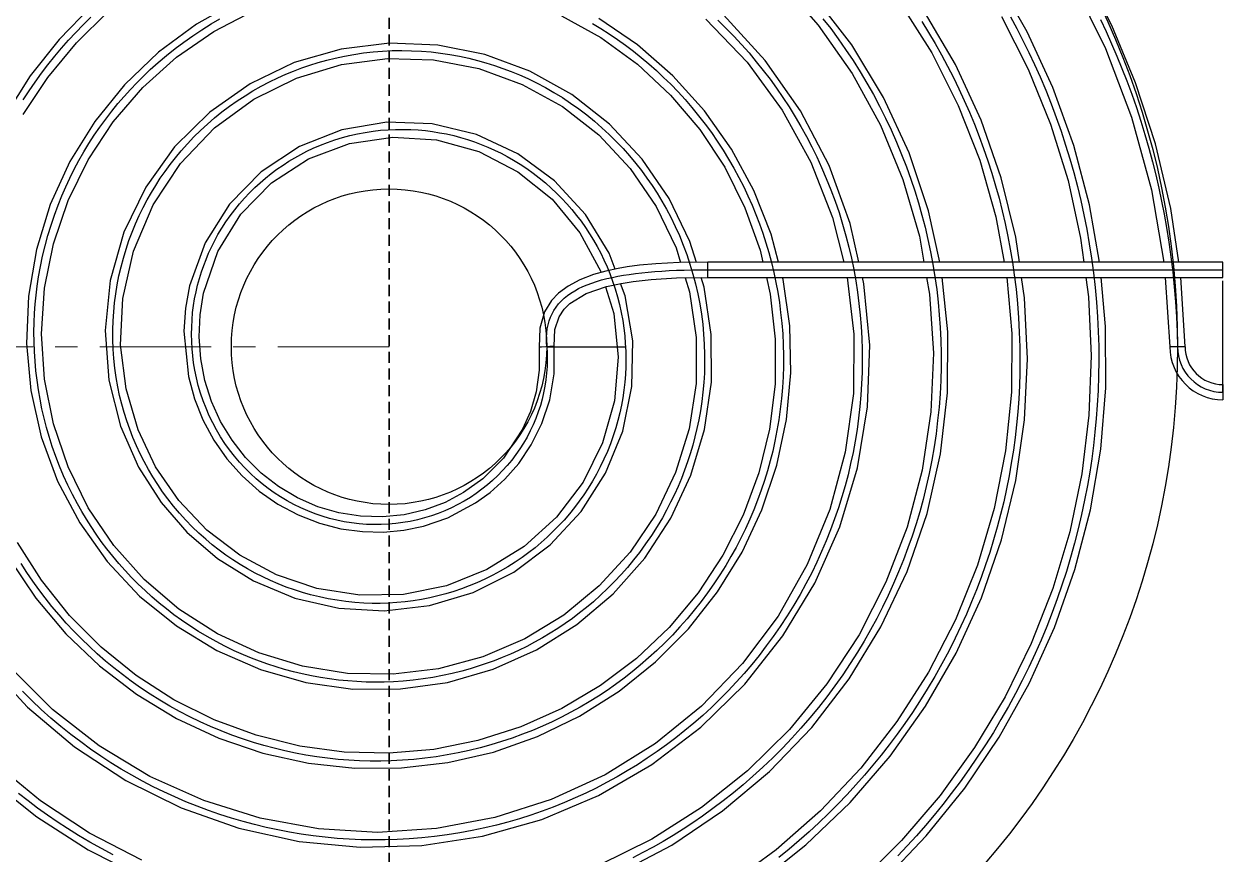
# Model space of a CAD drawing. Header units: millimetres. Extents: x 1 to 2218, y 0 to 860.
# Drawn here: x 552.2 to 689, y 533 to 627.7 of the extents above; entities that cross this region are included whole.
import ezdxf

# ---------------------------------------------------------------- set-up
doc = ezdxf.new("R2010")
doc.units = ezdxf.units.MM
doc.linetypes.add('CENTERX2', pattern=[20.32, 12.7, -2.54, 2.54, -2.54])
doc.linetypes.add('HIDDEN', pattern=[1.905, 1.27, -0.635])

msp = doc.modelspace()

# ---------------------------------------------------------------- linework, layer by layer
at = {"color": 7, "linetype": 'HIDDEN', "lineweight": 35}
msp.add_line((593.83, 700.82), (593.83, 485.57), dxfattribs=at)
at = {"color": 7, "linetype": 'Continuous', "lineweight": 25}
for p, q in [((689.02, 600.55), (630.21, 600.55)), ((630.21, 599.69), (630.21, 600.55)), ((630.21, 598.82), (630.21, 599.69)), ((689.02, 599.69), (689.02, 600.55)), ((689.02, 598.82), (689.02, 599.69)), ((630.21, 598.82), (689.02, 598.82)), ((682.43, 598.82), (682.96, 590.9)), ((684.69, 590.93), (684.22, 598.82)), ((611.25, 590.87), (610.96, 590.84)), ((612.69, 590.98), (611.25, 590.87)), ((683.25, 590.91), (682.96, 590.91)), ((684.69, 590.91), (683.25, 590.91)), ((689.02, 586.58), (689.02, 585.14)), ((689.02, 585.14), (689.02, 584.85))]:
    msp.add_line(p, q, dxfattribs=at)
at = {"color": 7, "linetype": 'Continuous'}
msp.add_line((630.21, 599.69), (689.02, 599.69), dxfattribs=at)
msp.add_line((630.21, 599.69), (689.02, 599.69), dxfattribs=at)
at = {"color": 7, "linetype": 'CENTERX2'}
for p, q in [((689.02, 585.72), (689.02, 599.69)), ((689.02, 585.72), (689.02, 599.69)), ((611.83, 590.91), (620.83, 590.91)), ((611.83, 590.91), (620.83, 590.91))]:
    msp.add_line(p, q, dxfattribs=at)
at = {"color": 7, "linetype": 'CENTERX2', "lineweight": 18}
msp.add_line((593.83, 590.91), (279.75, 590.91), dxfattribs=at)
at = {"color": 7, "linetype": 'Continuous', "lineweight": 25, "flags": 128}
for points in [[(638.39, 632.64), (642.83, 627.59), (646.69, 622.08), (649.92, 616.18), (652.49, 609.97), (654.37, 603.51), (654.89, 600.55)], [(674.94, 600.55), (673.78, 607.1), (671.98, 613.87), (669.6, 620.46), (666.66, 626.83), (663.19, 632.91)], [(683.97, 600.55), (683.06, 606.67), (681.32, 614.03), (679.05, 621), (676.32, 627.55), (673.2, 633.67)], [(672.05, 632.17), (675.61, 624.91), (678.57, 617.1), (680.85, 608.79), (682.26, 600.55)], [(559.88, 629.76), (556.18, 625.96), (552.88, 621.81), (550.04, 617.33)], [(576.55, 630.31), (571.85, 627.69), (567.52, 624.5), (563.62, 620.79), (560.23, 616.61), (557.39, 612.04), (555.16, 607.13), (553.57, 601.98), (552.66, 596.67), (552.45, 591.28), (552.94, 585.91), (554.13, 580.64), (556, 575.58), (558.53, 570.81), (561.66, 566.41), (565.36, 562.47), (569.56, 559.05), (574.18, 556.24), (579.14, 554.08), (584.35, 552.6), (589.71, 551.86), (595.13, 551.87), (600.5, 552.62), (605.71, 554.12), (610.67, 556.33), (615.26, 559.22), (619.4, 562.73), (623.01, 566.8), (625.99, 571.34), (628.28, 576.27), (629.85, 581.48), (630.63, 586.87), (630.61, 592.31), (629.79, 597.7), (629.45, 598.81)], [(656.69, 600.55), (655.42, 606.39), (653.2, 613.01), (650.26, 619.35), (646.64, 625.33), (642.38, 630.87)], [(652.18, 630.09), (655.77, 624.41), (658.8, 618.42), (661.25, 612.17), (663.09, 605.72), (664.05, 600.55)], [(552.07, 617.38), (554.9, 621.63), (558.15, 625.57), (561.78, 629.14)], [(627.64, 598.77), (628.14, 597.15), (628.9, 591.96), (628.88, 586.72), (628.08, 581.54), (626.53, 576.54), (624.27, 571.82), (621.35, 567.49), (617.83, 563.62), (613.79, 560.29), (609.33, 557.58), (604.53, 555.53), (599.48, 554.18), (594.31, 553.55), (589.09, 553.65), (583.94, 554.47), (578.96, 555.99), (574.23, 558.17), (569.85, 560.98), (565.89, 564.36), (562.42, 568.24), (559.5, 572.54), (557.19, 577.2), (555.51, 582.12), (554.5, 587.21), (554.17, 592.39), (554.51, 597.57), (555.53, 602.66), (557.19, 607.57), (559.47, 612.23), (562.33, 616.55), (565.72, 620.48), (569.57, 623.94), (573.83, 626.88), (578.42, 629.27)], [(613.5, 628.66), (618.01, 626.16), (622.19, 623.12), (625.97, 619.61), (629.3, 615.67), (632.14, 611.37), (634.44, 606.76), (636.19, 601.91), (636.51, 600.55)], [(638.28, 600.55), (637.43, 603.75), (635.46, 608.73), (632.92, 613.44), (629.83, 617.82), (626.24, 621.8), (622.2, 625.33), (617.77, 628.34)], [(630, 628.25), (634.69, 623.35), (638.7, 617.88), (641.98, 611.95), (644.46, 605.64), (645.73, 600.55)], [(647.47, 600.55), (646.48, 604.95), (644.06, 611.56), (640.8, 617.8), (636.75, 623.57), (631.99, 628.76)], [(665.78, 600.55), (665.36, 603.4), (663.7, 610.17), (661.4, 616.76), (658.47, 623.09), (654.94, 629.11)], [(663.75, 628.58), (666.8, 622.56), (669.34, 616.31), (671.33, 609.87), (672.77, 603.28), (673.13, 600.55)], [(628.91, 600.53), (628.18, 602.9), (625.8, 607.81), (622.72, 612.31), (618.98, 616.29), (614.68, 619.66), (609.91, 622.33), (604.78, 624.23), (599.39, 625.31), (593.87, 625.53), (588.37, 624.86), (583.01, 623.31), (577.97, 620.89), (573.37, 617.67), (569.35, 613.7), (566.05, 609.09), (563.57, 603.97), (562.01, 598.47), (561.43, 592.77), (561.86, 587.09), (563.19, 581.84), (565.23, 577.17), (567.81, 573.14), (570.76, 569.75), (574.25, 566.76), (578.36, 564.2), (583.06, 562.24), (588.11, 561.07), (593.29, 560.78), (598.45, 561.38), (603.42, 562.87), (608.06, 565.19), (612.21, 568.31), (615.75, 572.11), (618.54, 576.48), (620.51, 581.29), (621.56, 586.38), (621.65, 591.58), (620.78, 596.7), (620.25, 598.12)], [(618.54, 597.73), (619.47, 594.7), (619.99, 589.72), (619.57, 584.74), (618.2, 579.93), (615.97, 575.46), (612.95, 571.48), (609.26, 568.12), (605.01, 565.48), (600.37, 563.64), (595.47, 562.66), (590.48, 562.56), (585.59, 563.32), (580.99, 564.87), (576.79, 567.11), (573.05, 569.97), (569.83, 573.37), (567.19, 577.22), (565.18, 581.43), (563.81, 586.09), (563.19, 591.13), (563.43, 596.42), (564.65, 601.82), (566.9, 607.08), (570.04, 611.81), (573.92, 615.86), (578.38, 619.13), (583.26, 621.55), (588.4, 623.1), (593.64, 623.79), (598.9, 623.63), (604.07, 622.63), (609.02, 620.83), (613.62, 618.29), (617.77, 615.06), (621.37, 611.23), (624.33, 606.9), (626.61, 602.17), (627.11, 600.5)], [(619.63, 599.76), (618.95, 601.56), (616.24, 606), (612.73, 609.83), (608.54, 612.91), (603.83, 615.11), (598.77, 616.33), (593.57, 616.52), (588.44, 615.64), (583.6, 613.74), (579.25, 610.87), (575.61, 607.16), (572.83, 602.75), (571.07, 597.85), (570.6, 595.29), (570.42, 592.68), (570.93, 587.5), (571.61, 584.98), (572.58, 582.56), (573.82, 580.26), (575.32, 578.12), (577.05, 576.17), (579, 574.43), (581.14, 572.94), (583.45, 571.72), (585.88, 570.77), (588.34, 570.14), (590.79, 569.81), (593.19, 569.76), (595.5, 569.98), (597.78, 570.45), (600.53, 571.39), (603.71, 573.08), (605.39, 574.29), (607.04, 575.79), (608.63, 577.58), (610.06, 579.7), (611.27, 582.13), (612.18, 584.85), (612.68, 587.82), (612.69, 590.98), (612.69, 590.98)], [(610.96, 590.84), (610.97, 588.23), (610.61, 585.77), (609.96, 583.52), (609.08, 581.51), (606.91, 578.21), (604.54, 575.84), (602.34, 574.26), (600.22, 573.14), (597.95, 572.3), (595.56, 571.74), (593.1, 571.49), (590.59, 571.56), (588.11, 571.96), (585.69, 572.66), (583.39, 573.67), (581.23, 574.95), (579.24, 576.49), (577.46, 578.26), (575.91, 580.23), (574.6, 582.38), (573.56, 584.67), (572.81, 587.06), (572.33, 589.53), (572.15, 592.03), (572.26, 594.54), (572.66, 597.02), (574.28, 601.76), (576.92, 606.02), (580.43, 609.59), (584.63, 612.32), (589.32, 614.08), (594.27, 614.82), (599.26, 614.5), (604.09, 613.16), (608.53, 610.87), (612.43, 607.73), (615.62, 603.88), (618, 599.48), (618.03, 599.38)], [(630.21, 600.55), (626.95, 600.5), (624.3, 600.36), (622.42, 600.19), (621.02, 600.01), (619.98, 599.83), (618.58, 599.54), (617.16, 599.14), (615.59, 598.54), (614.26, 597.83), (613.19, 597.03), (612.37, 596.16), (611.59, 594.89), (611.03, 593.02), (610.96, 590.84)], [(547.81, 554.93), (552.58, 549.79), (557.94, 545.26), (563.8, 541.41), (570.09, 538.3), (576.7, 535.97), (583.56, 534.47), (590.55, 533.81), (597.56, 534.01), (604.5, 535.08), (611.26, 536.99), (617.73, 539.73), (623.81, 543.25), (629.41, 547.5), (634.43, 552.41), (638.79, 557.92), (642.43, 563.94), (645.28, 570.36), (647.3, 577.1), (648.44, 584.04), (648.69, 591.08), (648.03, 598.08), (647.86, 598.82)], [(548.16, 541.63), (553.61, 537.28), (559.49, 533.51), (565.72, 530.38), (572.25, 527.92), (579, 526.15), (585.9, 525.1), (592.87, 524.78), (599.84, 525.2), (606.72, 526.35), (613.44, 528.23), (619.93, 530.81), (626.1, 534.06), (631.9, 537.96), (637.24, 542.45), (642.07, 547.48), (646.34, 553.01), (649.98, 558.97), (652.96, 565.28), (655.24, 571.88), (656.79, 578.69), (657.59, 585.63), (657.63, 592.62), (656.98, 598.82)], [(550.53, 566.64), (553.51, 562.23), (556.94, 558.17), (560.79, 554.5), (565.01, 551.26), (569.56, 548.5), (574.39, 546.26), (579.43, 544.55), (584.63, 543.41), (589.93, 542.84), (595.26, 542.86), (600.55, 543.47), (605.75, 544.67), (610.78, 546.44), (615.58, 548.76), (620.09, 551.61), (624.26, 554.95), (628.01, 558.74), (631.32, 562.93), (634.13, 567.48), (636.4, 572.31), (638.09, 577.38), (639.2, 582.61), (639.69, 587.94), (639.56, 593.28), (638.8, 598.58), (638.74, 598.82)], [(646.13, 598.82), (646.9, 592.34), (646.83, 585.57), (645.91, 578.86), (644.14, 572.33), (641.57, 566.07), (638.23, 560.18), (634.18, 554.76), (629.49, 549.89), (624.23, 545.64), (618.48, 542.07), (612.34, 539.24), (605.9, 537.19), (599.26, 535.94), (592.51, 535.51), (585.77, 535.91), (579.12, 537.12), (572.67, 539.13), (566.52, 541.9), (560.74, 545.39), (555.42, 549.54), (550.63, 554.3)], [(636.91, 598.82), (637.35, 596.9), (637.92, 591.78), (637.89, 586.63), (637.26, 581.52), (636.04, 576.52), (634.26, 571.7), (631.94, 567.11), (629.1, 562.82), (625.8, 558.89), (622.08, 555.35), (617.98, 552.25), (613.56, 549.64), (608.87, 547.54), (603.98, 545.98), (598.95, 544.98), (593.84, 544.53), (588.71, 544.66), (583.63, 545.34), (578.66, 546.58), (573.85, 548.36), (569.27, 550.64), (564.96, 553.41), (560.98, 556.64), (557.37, 560.26), (554.16, 564.26), (551.41, 568.57)], [(612.69, 590.98), (612.76, 592.87), (613.23, 594.3), (613.82, 595.2), (614.47, 595.85), (616.33, 596.98), (618.66, 597.77), (620.32, 598.13), (621.71, 598.35), (623.74, 598.58), (626.63, 598.76), (630.21, 598.82)], [(655.19, 598.82), (655.53, 596.89), (655.97, 590.18), (655.68, 583.46), (654.67, 576.82), (652.96, 570.32), (650.55, 564.04), (647.49, 558.06), (643.81, 552.44), (639.55, 547.24), (634.76, 542.53), (629.5, 538.35), (623.83, 534.74), (617.81, 531.76)], [(664.34, 598.82), (664.91, 592.43), (664.87, 585.71), (664.2, 579.03), (662.91, 572.44), (661, 566), (658.49, 559.77), (655.42, 553.8), (651.8, 548.14), (647.67, 542.85), (643.07, 537.96), (638.03, 533.52), (632.6, 529.56)], [(635.95, 529.77), (641.42, 534.1), (646.46, 538.93), (651.02, 544.21), (655.07, 549.89), (658.56, 555.94), (661.45, 562.28), (663.74, 568.87), (665.38, 575.65), (666.38, 582.56), (666.71, 589.53), (666.37, 596.5), (666.03, 598.82)], [(673.36, 598.82), (673.66, 596.59), (673.97, 589.85), (673.72, 583.1), (672.9, 576.4), (671.52, 569.79), (669.59, 563.32), (667.13, 557.04), (664.15, 550.97), (660.67, 545.18), (656.73, 539.7), (652.34, 534.57), (647.54, 529.81)], [(650.3, 530.03), (655.15, 535.1), (659.56, 540.56), (663.48, 546.37), (666.9, 552.5), (669.79, 558.89), (672.12, 565.51), (673.88, 572.3), (675.06, 579.21), (675.64, 586.2), (675.62, 593.21), (675.12, 598.82)], [(565.6, 532.33), (559.64, 535.43), (554.03, 539.12), (548.83, 543.36)]]:
    msp.add_lwpolyline(points, dxfattribs=at)
at = {"color": 7, "linetype": 'Continuous', "flags": 128}
for points in [[(552.07, 619.05), (552.74, 620.08), (553.44, 621.09), (554.16, 622.09), (554.9, 623.07), (555.67, 624.03), (556.45, 624.96), (557.25, 625.87), (558.08, 626.76), (558.92, 627.63), (559.8, 628.5)], [(552.07, 619.05), (552.74, 620.08), (553.44, 621.09), (554.16, 622.09), (554.9, 623.07), (555.67, 624.03), (556.45, 624.96), (557.25, 625.87), (558.08, 626.76), (558.92, 627.63), (559.8, 628.5)], [(611.83, 590.91), (611.87, 590.16), (611.88, 589.41), (611.86, 588.65), (611.81, 587.9), (611.73, 587.14), (611.62, 586.4), (611.47, 585.66), (611.3, 584.92), (611.1, 584.19), (610.86, 583.46), (610.58, 582.73), (610.28, 582.01), (609.95, 581.3), (609.58, 580.6), (609.19, 579.92), (608.76, 579.26), (608.31, 578.61), (607.83, 577.97), (607.32, 577.36), (606.79, 576.77), (606.23, 576.2), (605.65, 575.66), (605.06, 575.14), (604.43, 574.64), (603.79, 574.17), (603.11, 573.72), (602.42, 573.3), (601.7, 572.9), (600.96, 572.53), (600.21, 572.19), (599.44, 571.89), (598.66, 571.61), (597.87, 571.37), (597.06, 571.16), (596.24, 570.98), (595.42, 570.84), (594.59, 570.73), (593.76, 570.66), (592.93, 570.62), (592.1, 570.62), (591.27, 570.64), (590.41, 570.71), (589.56, 570.81), (588.71, 570.95), (587.87, 571.12), (587.03, 571.33), (586.2, 571.57), (585.38, 571.85), (584.57, 572.17), (583.77, 572.52), (582.98, 572.9), (582.21, 573.32), (581.45, 573.77), (580.73, 574.24), (580.02, 574.74), (579.33, 575.28), (578.66, 575.84), (578.01, 576.44), (577.37, 577.08), (576.76, 577.74), (576.18, 578.43), (575.62, 579.14), (575.1, 579.88), (574.6, 580.64), (574.14, 581.42), (573.71, 582.22), (573.31, 583.04), (572.94, 583.89), (572.61, 584.74), (572.32, 585.6), (572.06, 586.47), (571.84, 587.35), (571.66, 588.25), (571.52, 589.05), (571.42, 589.86), (571.34, 590.68), (571.3, 591.5), (571.28, 592.32), (571.3, 593.15), (571.34, 593.98), (571.41, 594.8), (571.51, 595.59), (571.64, 596.37), (571.8, 597.15), (571.98, 597.92), (572.19, 598.69), (572.42, 599.45), (572.67, 600.17), (572.94, 600.87), (573.24, 601.57), (573.55, 602.26), (573.9, 602.94), (574.3, 603.69), (574.74, 604.42), (575.2, 605.14), (575.69, 605.84), (576.21, 606.53), (576.75, 607.19), (577.32, 607.84), (577.91, 608.47), (578.5, 609.05), (579.11, 609.61), (579.73, 610.15), (580.38, 610.66), (581.04, 611.16), (581.73, 611.63), (582.39, 612.06), (583.06, 612.46), (583.75, 612.84), (584.46, 613.2), (585.17, 613.54), (585.99, 613.89), (586.81, 614.21), (587.66, 614.5), (588.51, 614.76), (589.37, 614.99), (590.24, 615.19), (591.12, 615.36), (592.01, 615.49), (592.86, 615.59), (593.72, 615.66), (594.58, 615.7), (595.44, 615.7), (596.3, 615.68), (597.16, 615.63), (597.98, 615.56), (598.79, 615.45), (599.6, 615.32), (600.4, 615.17), (601.21, 614.98), (602, 614.77), (602.79, 614.54), (603.58, 614.28), (604.36, 613.99), (605.12, 613.67), (605.87, 613.34), (606.61, 612.98), (607.33, 612.6), (608.05, 612.19), (608.8, 611.73), (609.54, 611.24), (610.27, 610.72), (610.98, 610.17), (611.67, 609.6), (612.34, 609.01), (612.96, 608.43), (613.56, 607.82), (614.13, 607.2), (614.69, 606.56), (615.23, 605.89), (615.75, 605.21), (616.24, 604.51), (616.71, 603.8), (617.16, 603.06), (617.59, 602.32), (617.99, 601.57), (618.36, 600.8), (618.71, 600.03), (619.03, 599.24), (619.35, 598.38), (619.64, 597.5), (619.9, 596.61), (620.13, 595.71), (620.33, 594.81), (620.5, 593.89), (620.63, 593.02), (620.73, 592.15), (620.8, 591.27), (620.85, 590.39), (620.86, 589.51), (620.85, 588.62), (620.81, 587.73), (620.74, 586.85), (620.63, 585.96), (620.5, 585.08), (620.35, 584.22), (620.16, 583.36), (619.95, 582.5), (619.71, 581.65), (619.42, 580.74), (619.1, 579.84), (618.75, 578.95), (618.36, 578.07), (617.94, 577.21), (617.5, 576.35), (617.05, 575.56), (616.57, 574.79), (616.07, 574.02), (615.54, 573.28), (614.99, 572.55), (614.42, 571.83), (613.81, 571.14), (613.19, 570.46), (612.54, 569.81), (611.87, 569.17), (611.2, 568.57), (610.5, 567.98), (609.78, 567.42), (609.04, 566.88), (608.23, 566.33), (607.39, 565.8), (606.53, 565.3), (605.66, 564.83), (604.77, 564.39), (603.86, 563.98), (602.99, 563.63), (602.11, 563.3), (601.21, 563), (600.31, 562.72), (599.39, 562.48), (598.47, 562.27), (597.54, 562.09), (596.6, 561.93), (595.66, 561.81), (594.71, 561.72), (593.77, 561.66), (592.83, 561.63), (591.89, 561.63), (590.95, 561.66), (589.93, 561.73), (588.91, 561.84), (587.9, 561.98), (586.89, 562.15), (585.88, 562.36), (584.88, 562.6), (583.95, 562.87), (583.02, 563.16), (582.1, 563.49), (581.19, 563.84), (580.29, 564.23), (579.41, 564.64), (578.53, 565.09), (577.67, 565.56), (576.83, 566.06), (576, 566.59), (575.2, 567.14), (574.42, 567.71), (573.65, 568.31), (572.91, 568.94), (572.12, 569.64), (571.36, 570.37), (570.63, 571.13), (569.92, 571.92), (569.23, 572.73), (568.58, 573.56), (567.98, 574.37), (567.42, 575.2), (566.88, 576.05), (566.36, 576.91), (565.88, 577.8), (565.42, 578.7), (565, 579.61), (564.6, 580.55), (564.23, 581.49), (563.89, 582.45), (563.59, 583.4), (563.32, 584.37), (563.08, 585.34), (562.88, 586.32), (562.69, 587.39), (562.53, 588.47), (562.42, 589.55), (562.34, 590.64), (562.3, 591.73), (562.3, 592.82), (562.33, 593.86), (562.4, 594.89), (562.5, 595.92), (562.63, 596.95), (562.8, 597.98), (563, 599), (563.24, 600.01), (563.51, 601.02), (563.81, 602.02), (564.14, 603.01), (564.51, 603.98), (564.9, 604.93), (565.32, 605.87), (565.78, 606.8), (566.22, 607.65), (566.7, 608.49), (567.2, 609.31), (567.72, 610.12), (568.27, 610.91), (568.84, 611.69), (569.44, 612.45), (570.12, 613.26), (570.83, 614.06), (571.56, 614.83), (572.32, 615.58), (573.11, 616.31), (573.92, 617.01), (574.76, 617.68), (575.62, 618.33), (576.5, 618.95), (577.4, 619.54), (578.3, 620.09), (579.23, 620.61), (580.17, 621.11), (581.13, 621.57), (582.03, 621.98), (582.94, 622.35), (583.87, 622.7), (584.8, 623.03), (585.75, 623.32), (586.71, 623.59), (587.67, 623.83), (588.74, 624.06), (589.82, 624.25), (590.91, 624.41), (592, 624.54), (593.1, 624.62), (594.2, 624.68), (595.3, 624.69), (596.41, 624.67), (597.52, 624.62), (598.62, 624.53), (599.7, 624.4), (600.78, 624.24), (601.86, 624.04), (602.93, 623.81), (603.92, 623.57), (604.89, 623.3), (605.87, 622.99), (606.83, 622.66), (607.78, 622.3), (608.73, 621.91), (609.66, 621.49), (610.67, 621), (611.67, 620.47), (612.65, 619.91), (613.61, 619.32), (614.56, 618.7), (615.49, 618.04), (616.39, 617.36), (617.27, 616.64), (618.13, 615.89), (618.97, 615.12), (619.77, 614.33), (620.54, 613.52), (621.29, 612.68), (622.01, 611.81), (622.65, 610.99), (623.27, 610.15), (623.86, 609.29), (624.43, 608.41), (624.98, 607.52), (625.49, 606.6), (625.98, 605.67), (626.49, 604.63), (626.97, 603.58), (627.41, 602.5), (627.81, 601.41), (628.18, 600.31), (628.52, 599.2), (628.81, 598.07), (629.07, 596.93), (629.3, 595.78), (629.48, 594.63), (629.63, 593.48), (629.74, 592.34), (629.81, 591.18), (629.85, 590.03), (629.85, 588.96), (629.82, 587.89), (629.76, 586.81), (629.66, 585.74), (629.53, 584.67), (629.37, 583.61), (629.18, 582.55), (628.98, 581.58), (628.75, 580.61), (628.49, 579.66), (628.21, 578.7), (627.9, 577.76), (627.57, 576.82), (627.21, 575.89), (626.82, 574.97), (626.41, 574.06), (625.97, 573.16), (625.51, 572.27), (625.03, 571.4), (624.42, 570.38), (623.79, 569.39), (623.12, 568.41), (622.42, 567.45), (621.74, 566.58), (621.04, 565.74), (620.31, 564.91), (619.55, 564.11), (618.77, 563.32), (617.97, 562.56), (617.15, 561.82), (616.37, 561.17), (615.57, 560.54), (614.76, 559.92), (613.93, 559.33), (613.08, 558.76), (612.22, 558.22), (611.34, 557.69), (610.45, 557.19), (609.54, 556.72), (608.62, 556.27), (607.69, 555.84), (606.74, 555.44), (605.84, 555.09), (604.93, 554.76), (604.01, 554.45), (603.08, 554.16), (602.14, 553.9), (601.04, 553.63), (599.94, 553.39), (598.83, 553.18), (597.71, 553.01), (596.59, 552.87), (595.46, 552.76), (594.33, 552.69), (593.29, 552.65), (592.24, 552.64), (591.2, 552.66), (590.16, 552.7), (589.11, 552.78), (588.07, 552.88), (587.03, 553.01), (585.99, 553.17), (584.96, 553.36), (583.93, 553.58), (582.91, 553.83), (581.89, 554.1), (580.94, 554.38), (579.99, 554.69), (579.05, 555.03), (578.12, 555.38), (577.2, 555.76), (576.15, 556.23), (575.1, 556.74), (574.08, 557.27), (573.06, 557.84), (572.07, 558.43), (571.09, 559.06), (570.13, 559.71), (569.26, 560.34), (568.41, 560.99), (567.58, 561.66), (566.77, 562.36), (565.98, 563.08), (565.2, 563.82), (564.44, 564.58), (563.71, 565.37), (563, 566.17), (562.3, 567), (561.63, 567.84), (560.98, 568.7), (560.39, 569.53), (559.82, 570.38), (559.28, 571.24), (558.75, 572.12), (558.25, 573), (557.69, 574.05), (557.17, 575.11), (556.68, 576.19), (556.22, 577.29), (555.79, 578.4), (555.39, 579.52), (555.03, 580.65), (554.73, 581.71), (554.45, 582.76), (554.21, 583.83), (553.99, 584.91), (553.8, 585.99), (553.65, 587.08), (553.52, 588.17), (553.42, 589.26), (553.35, 590.36), (553.31, 591.47), (553.3, 592.57), (553.32, 593.67), (553.37, 594.72), (553.44, 595.76), (553.55, 596.8), (553.67, 597.83), (553.83, 598.87), (554.04, 600.06), (554.29, 601.25), (554.57, 602.43), (554.89, 603.6), (555.25, 604.77), (555.63, 605.92), (556.06, 607.07), (556.48, 608.11), (556.92, 609.13), (557.4, 610.15), (557.9, 611.15), (558.43, 612.14), (558.99, 613.12), (559.57, 614.08), (560.18, 615.03), (560.82, 615.96), (561.49, 616.87), (562.17, 617.76), (562.89, 618.64), (563.58, 619.45), (564.3, 620.24), (565.03, 621.02), (565.79, 621.78), (566.57, 622.51), (567.49, 623.34), (568.44, 624.14), (569.41, 624.91), (570.41, 625.66), (571.43, 626.38), (572.47, 627.06), (573.53, 627.72), (574.52, 628.29)], [(611.83, 590.91), (611.87, 590.16), (611.88, 589.41), (611.86, 588.65), (611.81, 587.9), (611.73, 587.14), (611.62, 586.4), (611.47, 585.66), (611.3, 584.92), (611.1, 584.19), (610.86, 583.46), (610.58, 582.73), (610.28, 582.01), (609.95, 581.3), (609.58, 580.6), (609.19, 579.92), (608.76, 579.26), (608.31, 578.61), (607.83, 577.97), (607.32, 577.36), (606.79, 576.77), (606.23, 576.2), (605.65, 575.66), (605.06, 575.14), (604.43, 574.64), (603.79, 574.17), (603.11, 573.72), (602.42, 573.3), (601.7, 572.9), (600.96, 572.53), (600.21, 572.19), (599.44, 571.89), (598.66, 571.61), (597.87, 571.37), (597.06, 571.16), (596.24, 570.98), (595.42, 570.84), (594.59, 570.73), (593.76, 570.66), (592.93, 570.62), (592.1, 570.62), (591.27, 570.64), (590.41, 570.71), (589.56, 570.81), (588.71, 570.95), (587.87, 571.12), (587.03, 571.33), (586.2, 571.57), (585.38, 571.85), (584.57, 572.17), (583.77, 572.52), (582.98, 572.9), (582.21, 573.32), (581.45, 573.77), (580.73, 574.24), (580.02, 574.74), (579.33, 575.28), (578.66, 575.84), (578.01, 576.44), (577.37, 577.08), (576.76, 577.74), (576.18, 578.43), (575.62, 579.14), (575.1, 579.88), (574.6, 580.64), (574.14, 581.42), (573.71, 582.22), (573.31, 583.04), (572.94, 583.89), (572.61, 584.74), (572.32, 585.6), (572.06, 586.47), (571.84, 587.35), (571.66, 588.25), (571.52, 589.05), (571.42, 589.86), (571.34, 590.68), (571.3, 591.5), (571.28, 592.32), (571.3, 593.15), (571.34, 593.98), (571.41, 594.8), (571.51, 595.59), (571.64, 596.37), (571.8, 597.15), (571.98, 597.92), (572.19, 598.69), (572.42, 599.45), (572.67, 600.17), (572.94, 600.87), (573.24, 601.57), (573.55, 602.26), (573.9, 602.94), (574.3, 603.69), (574.74, 604.42), (575.2, 605.14), (575.69, 605.84), (576.21, 606.53), (576.75, 607.19), (577.32, 607.84), (577.91, 608.47), (578.5, 609.05), (579.11, 609.61), (579.73, 610.15), (580.38, 610.66), (581.04, 611.16), (581.73, 611.63), (582.39, 612.06), (583.06, 612.46), (583.75, 612.84), (584.46, 613.2), (585.17, 613.54), (585.99, 613.89), (586.81, 614.21), (587.66, 614.5), (588.51, 614.76), (589.37, 614.99), (590.24, 615.19), (591.12, 615.36), (592.01, 615.49), (592.86, 615.59), (593.72, 615.66), (594.58, 615.7), (595.44, 615.7), (596.3, 615.68), (597.16, 615.63), (597.98, 615.56), (598.79, 615.45), (599.6, 615.32), (600.4, 615.17), (601.21, 614.98), (602, 614.77), (602.79, 614.54), (603.58, 614.28), (604.36, 613.99), (605.12, 613.67), (605.87, 613.34), (606.61, 612.98), (607.33, 612.6), (608.05, 612.19), (608.8, 611.73), (609.54, 611.24), (610.27, 610.72), (610.98, 610.17), (611.67, 609.6), (612.34, 609.01), (612.96, 608.43), (613.56, 607.82), (614.13, 607.2), (614.69, 606.56), (615.23, 605.89), (615.75, 605.21), (616.24, 604.51), (616.71, 603.8), (617.16, 603.06), (617.59, 602.32), (617.99, 601.57), (618.36, 600.8), (618.71, 600.03), (619.03, 599.24), (619.35, 598.38), (619.64, 597.5), (619.9, 596.61), (620.13, 595.71), (620.33, 594.81), (620.5, 593.89), (620.63, 593.02), (620.73, 592.15), (620.8, 591.27), (620.85, 590.39), (620.86, 589.51), (620.85, 588.62), (620.81, 587.73), (620.74, 586.85), (620.63, 585.96), (620.5, 585.08), (620.35, 584.22), (620.16, 583.36), (619.95, 582.5), (619.71, 581.65), (619.42, 580.74), (619.1, 579.84), (618.75, 578.95), (618.36, 578.07), (617.94, 577.21), (617.5, 576.35), (617.05, 575.56), (616.57, 574.79), (616.07, 574.02), (615.54, 573.28), (614.99, 572.55), (614.42, 571.83), (613.81, 571.14), (613.19, 570.46), (612.54, 569.81), (611.87, 569.17), (611.2, 568.57), (610.5, 567.98), (609.78, 567.42), (609.04, 566.88), (608.23, 566.33), (607.39, 565.8), (606.53, 565.3), (605.66, 564.83), (604.77, 564.39), (603.86, 563.98), (602.99, 563.63), (602.11, 563.3), (601.21, 563), (600.31, 562.72), (599.39, 562.48), (598.47, 562.27), (597.54, 562.09), (596.6, 561.93), (595.66, 561.81), (594.71, 561.72), (593.77, 561.66), (592.83, 561.63), (591.89, 561.63), (590.95, 561.66), (589.93, 561.73), (588.91, 561.84), (587.9, 561.98), (586.89, 562.15), (585.88, 562.36), (584.88, 562.6), (583.95, 562.87), (583.02, 563.16), (582.1, 563.49), (581.19, 563.84), (580.29, 564.23), (579.41, 564.64), (578.53, 565.09), (577.67, 565.56), (576.83, 566.06), (576, 566.59), (575.2, 567.14), (574.42, 567.71), (573.65, 568.31), (572.91, 568.94), (572.12, 569.64), (571.36, 570.37), (570.63, 571.13), (569.92, 571.92), (569.23, 572.73), (568.58, 573.56), (567.98, 574.37), (567.42, 575.2), (566.88, 576.05), (566.36, 576.91), (565.88, 577.8), (565.42, 578.7), (565, 579.61), (564.6, 580.55), (564.23, 581.49), (563.89, 582.45), (563.59, 583.4), (563.32, 584.37), (563.08, 585.34), (562.88, 586.32), (562.69, 587.39), (562.53, 588.47), (562.42, 589.55), (562.34, 590.64), (562.3, 591.73), (562.3, 592.82), (562.33, 593.86), (562.4, 594.89), (562.5, 595.92), (562.63, 596.95), (562.8, 597.98), (563, 599), (563.24, 600.01), (563.51, 601.02), (563.81, 602.02), (564.14, 603.01), (564.51, 603.98), (564.9, 604.93), (565.32, 605.87), (565.78, 606.8), (566.22, 607.65), (566.7, 608.49), (567.2, 609.31), (567.72, 610.12), (568.27, 610.91), (568.84, 611.69), (569.44, 612.45), (570.12, 613.26), (570.83, 614.06), (571.56, 614.83), (572.32, 615.58), (573.11, 616.31), (573.92, 617.01), (574.76, 617.68), (575.62, 618.33), (576.5, 618.95), (577.4, 619.54), (578.3, 620.09), (579.23, 620.61), (580.17, 621.11), (581.13, 621.57), (582.03, 621.98), (582.94, 622.35), (583.87, 622.7), (584.8, 623.03), (585.75, 623.32), (586.71, 623.59), (587.67, 623.83), (588.74, 624.06), (589.82, 624.25), (590.91, 624.41), (592, 624.54), (593.1, 624.62), (594.2, 624.68), (595.3, 624.69), (596.41, 624.67), (597.52, 624.62), (598.62, 624.53), (599.7, 624.4), (600.78, 624.24), (601.86, 624.04), (602.93, 623.81), (603.92, 623.57), (604.89, 623.3), (605.87, 622.99), (606.83, 622.66), (607.78, 622.3), (608.73, 621.91), (609.66, 621.49), (610.67, 621), (611.67, 620.47), (612.65, 619.91), (613.61, 619.32), (614.56, 618.7), (615.49, 618.04), (616.39, 617.36), (617.27, 616.64), (618.13, 615.89), (618.97, 615.12), (619.77, 614.33), (620.54, 613.52), (621.29, 612.68), (622.01, 611.81), (622.65, 610.99), (623.27, 610.15), (623.86, 609.29), (624.43, 608.41), (624.98, 607.52), (625.49, 606.6), (625.98, 605.67), (626.49, 604.63), (626.97, 603.58), (627.41, 602.5), (627.81, 601.41), (628.18, 600.31), (628.52, 599.2), (628.81, 598.07), (629.07, 596.93), (629.3, 595.78), (629.48, 594.63), (629.63, 593.48), (629.74, 592.34), (629.81, 591.18), (629.85, 590.03), (629.85, 588.96), (629.82, 587.89), (629.76, 586.81), (629.66, 585.74), (629.53, 584.67), (629.37, 583.61), (629.18, 582.55), (628.98, 581.58), (628.75, 580.61), (628.49, 579.66), (628.21, 578.7), (627.9, 577.76), (627.57, 576.82), (627.21, 575.89), (626.82, 574.97), (626.41, 574.06), (625.97, 573.16), (625.51, 572.27), (625.03, 571.4), (624.42, 570.38), (623.79, 569.39), (623.12, 568.41), (622.42, 567.45), (621.74, 566.58), (621.04, 565.74), (620.31, 564.91), (619.55, 564.11), (618.77, 563.32), (617.97, 562.56), (617.15, 561.82), (616.37, 561.17), (615.57, 560.54), (614.76, 559.92), (613.93, 559.33), (613.08, 558.76), (612.22, 558.22), (611.34, 557.69), (610.45, 557.19), (609.54, 556.72), (608.62, 556.27), (607.69, 555.84), (606.74, 555.44), (605.84, 555.09), (604.93, 554.76), (604.01, 554.45), (603.08, 554.16), (602.14, 553.9), (601.04, 553.63), (599.94, 553.39), (598.83, 553.18), (597.71, 553.01), (596.59, 552.87), (595.46, 552.76), (594.33, 552.69), (593.29, 552.65), (592.24, 552.64), (591.2, 552.66), (590.16, 552.7), (589.11, 552.78), (588.07, 552.88), (587.03, 553.01), (585.99, 553.17), (584.96, 553.36), (583.93, 553.58), (582.91, 553.83), (581.89, 554.1), (580.94, 554.38), (579.99, 554.69), (579.05, 555.03), (578.12, 555.38), (577.2, 555.76), (576.15, 556.23), (575.1, 556.74), (574.08, 557.27), (573.06, 557.84), (572.07, 558.43), (571.09, 559.06), (570.13, 559.71), (569.26, 560.34), (568.41, 560.99), (567.58, 561.66), (566.77, 562.36), (565.98, 563.08), (565.2, 563.82), (564.44, 564.58), (563.71, 565.37), (563, 566.17), (562.3, 567), (561.63, 567.84), (560.98, 568.7), (560.39, 569.53), (559.82, 570.38), (559.28, 571.24), (558.75, 572.12), (558.25, 573), (557.69, 574.05), (557.17, 575.11), (556.68, 576.19), (556.22, 577.29), (555.79, 578.4), (555.39, 579.52), (555.03, 580.65), (554.73, 581.71), (554.45, 582.76), (554.21, 583.83), (553.99, 584.91), (553.8, 585.99), (553.65, 587.08), (553.52, 588.17), (553.42, 589.26), (553.35, 590.36), (553.31, 591.47), (553.3, 592.57), (553.32, 593.67), (553.37, 594.72), (553.44, 595.76), (553.55, 596.8), (553.67, 597.83), (553.83, 598.87), (554.04, 600.06), (554.29, 601.25), (554.57, 602.43), (554.89, 603.6), (555.25, 604.77), (555.63, 605.92), (556.06, 607.07), (556.48, 608.11), (556.92, 609.13), (557.4, 610.15), (557.9, 611.15), (558.43, 612.14), (558.99, 613.12), (559.57, 614.08), (560.18, 615.03), (560.82, 615.96), (561.49, 616.87), (562.17, 617.76), (562.89, 618.64), (563.58, 619.45), (564.3, 620.24), (565.03, 621.02), (565.79, 621.78), (566.57, 622.51), (567.49, 623.34), (568.44, 624.14), (569.41, 624.91), (570.41, 625.66), (571.43, 626.38), (572.47, 627.06), (573.53, 627.72), (574.52, 628.29)], [(643.36, 628.32), (644.24, 627.19), (645.09, 626.03), (645.95, 624.8), (646.79, 623.55), (647.59, 622.28), (648.36, 620.98), (649.11, 619.67), (649.82, 618.34), (650.49, 616.99), (651.14, 615.63), (651.75, 614.25), (652.33, 612.85), (652.88, 611.44), (653.39, 610.02), (653.84, 608.67), (654.26, 607.3), (654.65, 605.93), (655.01, 604.54), (655.34, 603.15), (655.64, 601.73), (655.9, 600.31), (656.14, 598.87), (656.34, 597.44), (656.5, 595.99), (656.64, 594.55), (656.74, 593.1), (656.81, 591.65), (656.84, 590.12), (656.84, 588.6), (656.8, 587.07), (656.72, 585.55), (656.61, 584.02), (656.45, 582.5), (656.27, 580.98), (656.04, 579.47), (655.78, 577.96), (655.48, 576.46), (655.15, 574.96), (654.78, 573.47), (654.4, 572.08), (653.98, 570.69), (653.54, 569.31), (653.06, 567.95), (652.55, 566.59), (652, 565.23), (651.42, 563.88), (650.81, 562.54), (650.17, 561.21), (649.5, 559.91), (648.8, 558.61), (648.07, 557.33), (647.31, 556.07), (646.48, 554.77), (645.61, 553.49), (644.72, 552.22), (643.8, 550.98), (642.84, 549.76), (641.86, 548.57), (640.85, 547.39), (639.81, 546.24), (638.74, 545.12), (637.64, 544.02), (636.51, 542.95), (635.36, 541.91), (634.26, 540.95), (633.13, 540.01), (631.97, 539.1), (630.8, 538.22), (629.61, 537.36), (628.51, 536.61), (627.39, 535.88), (626.26, 535.17), (625.12, 534.48), (623.96, 533.82), (622.8, 533.2), (621.64, 532.59)], [(643.36, 628.32), (644.24, 627.19), (645.09, 626.03), (645.95, 624.8), (646.79, 623.55), (647.59, 622.28), (648.36, 620.98), (649.11, 619.67), (649.82, 618.34), (650.49, 616.99), (651.14, 615.63), (651.75, 614.25), (652.33, 612.85), (652.88, 611.44), (653.39, 610.02), (653.84, 608.67), (654.26, 607.3), (654.65, 605.93), (655.01, 604.54), (655.34, 603.15), (655.64, 601.73), (655.9, 600.31), (656.14, 598.87), (656.34, 597.44), (656.5, 595.99), (656.64, 594.55), (656.74, 593.1), (656.81, 591.65), (656.84, 590.12), (656.84, 588.6), (656.8, 587.07), (656.72, 585.55), (656.61, 584.02), (656.45, 582.5), (656.27, 580.98), (656.04, 579.47), (655.78, 577.96), (655.48, 576.46), (655.15, 574.96), (654.78, 573.47), (654.4, 572.08), (653.98, 570.69), (653.54, 569.31), (653.06, 567.95), (652.55, 566.59), (652, 565.23), (651.42, 563.88), (650.81, 562.54), (650.17, 561.21), (649.5, 559.91), (648.8, 558.61), (648.07, 557.33), (647.31, 556.07), (646.48, 554.77), (645.61, 553.49), (644.72, 552.22), (643.8, 550.98), (642.84, 549.76), (641.86, 548.57), (640.85, 547.39), (639.81, 546.24), (638.74, 545.12), (637.64, 544.02), (636.51, 542.95), (635.36, 541.91), (634.26, 540.95), (633.13, 540.01), (631.97, 539.1), (630.8, 538.22), (629.61, 537.36), (628.51, 536.61), (627.39, 535.88), (626.26, 535.17), (625.12, 534.48), (623.96, 533.82), (622.8, 533.2), (621.64, 532.59)], [(664.76, 628.54), (665.49, 627.2), (666.19, 625.84), (666.87, 624.47), (667.52, 623.09), (668.14, 621.7), (668.79, 620.16), (669.41, 618.62), (669.99, 617.06), (670.54, 615.48), (671.06, 613.9), (671.54, 612.33), (671.99, 610.76), (672.41, 609.17), (672.79, 607.58), (673.15, 605.94), (673.47, 604.3), (673.76, 602.65), (674.02, 600.99), (674.24, 599.33), (674.42, 597.66), (674.58, 595.99), (674.69, 594.32), (674.78, 592.64), (674.83, 590.96), (674.84, 589.28), (674.82, 587.6), (674.76, 585.92), (674.67, 584.24), (674.55, 582.71), (674.41, 581.17), (674.24, 579.64), (674.04, 578.11), (673.81, 576.58), (673.55, 575.06), (673.23, 573.4), (672.88, 571.76), (672.49, 570.12), (672.08, 568.49), (671.62, 566.87), (671.15, 565.28), (670.64, 563.7), (670.1, 562.14), (669.52, 560.58), (668.9, 559.01), (668.25, 557.45), (667.57, 555.9), (666.86, 554.37), (666.11, 552.85), (665.33, 551.34), (664.52, 549.85), (663.68, 548.38), (662.81, 546.92), (661.9, 545.49), (660.97, 544.07), (660.01, 542.67), (659.02, 541.29), (658, 539.93), (657.04, 538.7), (656.06, 537.49), (655.05, 536.3), (654.02, 535.13), (652.97, 533.98), (651.9, 532.84)], [(664.76, 628.54), (665.49, 627.2), (666.19, 625.84), (666.87, 624.47), (667.52, 623.09), (668.14, 621.7), (668.79, 620.16), (669.41, 618.62), (669.99, 617.06), (670.54, 615.48), (671.06, 613.9), (671.54, 612.33), (671.99, 610.76), (672.41, 609.17), (672.79, 607.58), (673.15, 605.94), (673.47, 604.3), (673.76, 602.65), (674.02, 600.99), (674.24, 599.33), (674.42, 597.66), (674.58, 595.99), (674.69, 594.32), (674.78, 592.64), (674.83, 590.96), (674.84, 589.28), (674.82, 587.6), (674.76, 585.92), (674.67, 584.24), (674.55, 582.71), (674.41, 581.17), (674.24, 579.64), (674.04, 578.11), (673.81, 576.58), (673.55, 575.06), (673.23, 573.4), (672.88, 571.76), (672.49, 570.12), (672.08, 568.49), (671.62, 566.87), (671.15, 565.28), (670.64, 563.7), (670.1, 562.14), (669.52, 560.58), (668.9, 559.01), (668.25, 557.45), (667.57, 555.9), (666.86, 554.37), (666.11, 552.85), (665.33, 551.34), (664.52, 549.85), (663.68, 548.38), (662.81, 546.92), (661.9, 545.49), (660.97, 544.07), (660.01, 542.67), (659.02, 541.29), (658, 539.93), (657.04, 538.7), (656.06, 537.49), (655.05, 536.3), (654.02, 535.13), (652.97, 533.98), (651.9, 532.84)], [(675.05, 628.23), (675.69, 626.85), (676.31, 625.46), (676.91, 624.06), (677.49, 622.65), (678.04, 621.23), (678.6, 619.71), (679.13, 618.19), (679.63, 616.65), (680.11, 615.1), (680.56, 613.55), (680.98, 611.98), (681.35, 610.5), (681.69, 609.01), (682.01, 607.52), (682.3, 606.02), (682.57, 604.51), (682.84, 602.83), (683.08, 601.14), (683.28, 599.44), (683.46, 597.74), (683.6, 596.04), (683.71, 594.33), (683.78, 592.62), (683.83, 590.91)], [(675.05, 628.23), (675.69, 626.85), (676.31, 625.46), (676.91, 624.06), (677.49, 622.65), (678.04, 621.23), (678.6, 619.71), (679.13, 618.19), (679.63, 616.65), (680.11, 615.1), (680.56, 613.55), (680.98, 611.98), (681.35, 610.5), (681.69, 609.01), (682.01, 607.52), (682.3, 606.02), (682.57, 604.51), (682.84, 602.83), (683.08, 601.14), (683.28, 599.44), (683.46, 597.74), (683.6, 596.04), (683.71, 594.33), (683.78, 592.62), (683.83, 590.91)], [(617.05, 627.76), (618, 627.19), (618.95, 626.58), (619.89, 625.95), (620.81, 625.29), (621.72, 624.61), (622.61, 623.9), (623.48, 623.17), (624.34, 622.41), (625.17, 621.63), (625.99, 620.84), (626.82, 619.98), (627.63, 619.09), (628.41, 618.19), (629.17, 617.26), (629.91, 616.31), (630.62, 615.34), (631.3, 614.35), (631.96, 613.34), (632.59, 612.31), (633.19, 611.27), (633.77, 610.21), (634.31, 609.13), (634.8, 608.1), (635.26, 607.06), (635.7, 606), (636.1, 604.93), (636.48, 603.85), (636.84, 602.75), (637.17, 601.64), (637.47, 600.52), (637.74, 599.39), (637.98, 598.25), (638.2, 597.11), (638.38, 595.96), (638.53, 594.8), (638.66, 593.58), (638.76, 592.36), (638.82, 591.14), (638.85, 589.92), (638.84, 588.69), (638.8, 587.46), (638.73, 586.24), (638.63, 585.01), (638.49, 583.79), (638.32, 582.57), (638.11, 581.35), (637.87, 580.14), (637.62, 579.01), (637.33, 577.88), (637.02, 576.75), (636.67, 575.64), (636.3, 574.53), (635.9, 573.42), (635.46, 572.31), (635, 571.22), (634.51, 570.14), (633.99, 569.08), (633.44, 568.02), (632.86, 566.98), (632.26, 565.95), (631.6, 564.9), (630.91, 563.86), (630.19, 562.83), (629.44, 561.83), (628.66, 560.84), (627.86, 559.88), (627.03, 558.94), (626.18, 558.02), (625.3, 557.12), (624.39, 556.25), (623.46, 555.4), (622.51, 554.58), (621.59, 553.82), (620.65, 553.09), (619.69, 552.39), (618.72, 551.71), (617.72, 551.05), (616.69, 550.41), (615.65, 549.8), (614.59, 549.21), (613.52, 548.65), (612.43, 548.12), (611.33, 547.62), (610.21, 547.14), (609.08, 546.7), (607.88, 546.26), (606.67, 545.86), (605.45, 545.49), (604.22, 545.15), (602.98, 544.84), (601.73, 544.57), (600.47, 544.34), (599.2, 544.14), (597.93, 543.97), (596.65, 543.83), (595.37, 543.74), (594.09, 543.67), (592.88, 543.64), (591.66, 543.65), (590.45, 543.68), (589.23, 543.75), (588.02, 543.84), (586.79, 543.97), (585.57, 544.14), (584.35, 544.33), (583.14, 544.56), (581.93, 544.81), (580.72, 545.1), (579.53, 545.42), (578.34, 545.77), (577.1, 546.18), (575.88, 546.61), (574.66, 547.08), (573.46, 547.58), (572.27, 548.12), (571.09, 548.69), (569.93, 549.29), (568.79, 549.92), (567.66, 550.58), (566.55, 551.28), (565.46, 552), (564.39, 552.76), (563.4, 553.5), (562.42, 554.26), (561.47, 555.05), (560.53, 555.87), (559.62, 556.71), (558.72, 557.58), (557.84, 558.47), (556.99, 559.39), (556.16, 560.33), (555.35, 561.29), (554.56, 562.27), (553.85, 563.22), (553.16, 564.18), (552.49, 565.16), (551.84, 566.16)], [(617.05, 627.76), (618, 627.19), (618.95, 626.58), (619.89, 625.95), (620.81, 625.29), (621.72, 624.61), (622.61, 623.9), (623.48, 623.17), (624.34, 622.41), (625.17, 621.63), (625.99, 620.84), (626.82, 619.98), (627.63, 619.09), (628.41, 618.19), (629.17, 617.26), (629.91, 616.31), (630.62, 615.34), (631.3, 614.35), (631.96, 613.34), (632.59, 612.31), (633.19, 611.27), (633.77, 610.21), (634.31, 609.13), (634.8, 608.1), (635.26, 607.06), (635.7, 606), (636.1, 604.93), (636.48, 603.85), (636.84, 602.75), (637.17, 601.64), (637.47, 600.52), (637.74, 599.39), (637.98, 598.25), (638.2, 597.11), (638.38, 595.96), (638.53, 594.8), (638.66, 593.58), (638.76, 592.36), (638.82, 591.14), (638.85, 589.92), (638.84, 588.69), (638.8, 587.46), (638.73, 586.24), (638.63, 585.01), (638.49, 583.79), (638.32, 582.57), (638.11, 581.35), (637.87, 580.14), (637.62, 579.01), (637.33, 577.88), (637.02, 576.75), (636.67, 575.64), (636.3, 574.53), (635.9, 573.42), (635.46, 572.31), (635, 571.22), (634.51, 570.14), (633.99, 569.08), (633.44, 568.02), (632.86, 566.98), (632.26, 565.95), (631.6, 564.9), (630.91, 563.86), (630.19, 562.83), (629.44, 561.83), (628.66, 560.84), (627.86, 559.88), (627.03, 558.94), (626.18, 558.02), (625.3, 557.12), (624.39, 556.25), (623.46, 555.4), (622.51, 554.58), (621.59, 553.82), (620.65, 553.09), (619.69, 552.39), (618.72, 551.71), (617.72, 551.05), (616.69, 550.41), (615.65, 549.8), (614.59, 549.21), (613.52, 548.65), (612.43, 548.12), (611.33, 547.62), (610.21, 547.14), (609.08, 546.7), (607.88, 546.26), (606.67, 545.86), (605.45, 545.49), (604.22, 545.15), (602.98, 544.84), (601.73, 544.57), (600.47, 544.34), (599.2, 544.14), (597.93, 543.97), (596.65, 543.83), (595.37, 543.74), (594.09, 543.67), (592.88, 543.64), (591.66, 543.65), (590.45, 543.68), (589.23, 543.75), (588.02, 543.84), (586.79, 543.97), (585.57, 544.14), (584.35, 544.33), (583.14, 544.56), (581.93, 544.81), (580.72, 545.1), (579.53, 545.42), (578.34, 545.77), (577.1, 546.18), (575.88, 546.61), (574.66, 547.08), (573.46, 547.58), (572.27, 548.12), (571.09, 548.69), (569.93, 549.29), (568.79, 549.92), (567.66, 550.58), (566.55, 551.28), (565.46, 552), (564.39, 552.76), (563.4, 553.5), (562.42, 554.26), (561.47, 555.05), (560.53, 555.87), (559.62, 556.71), (558.72, 557.58), (557.84, 558.47), (556.99, 559.39), (556.16, 560.33), (555.35, 561.29), (554.56, 562.27), (553.85, 563.22), (553.16, 564.18), (552.49, 565.16), (551.84, 566.16)], [(631.36, 628.16), (632.29, 627.26), (633.19, 626.33), (634.07, 625.38), (634.92, 624.41), (635.75, 623.42), (636.55, 622.43), (637.32, 621.42), (638.07, 620.39), (638.79, 619.34), (639.5, 618.25), (640.18, 617.14), (640.84, 616.02), (641.47, 614.88), (642.07, 613.72), (642.65, 612.55), (643.2, 611.36), (643.74, 610.09), (644.26, 608.81), (644.74, 607.51), (645.19, 606.2), (645.6, 604.87), (645.98, 603.54), (646.31, 602.27), (646.6, 601), (646.87, 599.71), (647.1, 598.42), (647.3, 597.12), (647.47, 595.82), (647.61, 594.51), (647.72, 593.2), (647.79, 591.89), (647.83, 590.57), (647.84, 589.28), (647.82, 587.98), (647.77, 586.69), (647.69, 585.39), (647.57, 584.08), (647.43, 582.76), (647.25, 581.45), (647.03, 580.15), (646.79, 578.85), (646.52, 577.57), (646.22, 576.31), (645.89, 575.05), (645.52, 573.79), (645.12, 572.52), (644.69, 571.26), (644.23, 570.01), (643.73, 568.77), (643.21, 567.54), (642.65, 566.33), (642.07, 565.13), (641.42, 563.87), (640.74, 562.63), (640.02, 561.41), (639.27, 560.2), (638.49, 559.01), (637.68, 557.85), (636.89, 556.77), (636.07, 555.7), (635.23, 554.66), (634.36, 553.64), (633.46, 552.64), (632.54, 551.66), (631.6, 550.7), (630.63, 549.76), (629.64, 548.85), (628.62, 547.97), (627.6, 547.12), (626.57, 546.29), (625.51, 545.49), (624.43, 544.72), (623.31, 543.96), (622.18, 543.22), (621.02, 542.52), (619.85, 541.84), (618.66, 541.18), (617.48, 540.57), (616.28, 539.99), (615.07, 539.43), (613.84, 538.91), (612.58, 538.4), (611.3, 537.93), (610.01, 537.48), (608.71, 537.07), (607.4, 536.69), (606.08, 536.34), (604.75, 536.02), (603.33, 535.72), (601.9, 535.46), (600.47, 535.23), (599.03, 535.04), (597.59, 534.89), (596.14, 534.77), (594.77, 534.7), (593.4, 534.65), (592.03, 534.65), (590.65, 534.67), (589.28, 534.73), (587.91, 534.82), (586.54, 534.95), (585.17, 535.11), (583.81, 535.3), (582.45, 535.53), (581.12, 535.79), (579.79, 536.07), (578.47, 536.39), (577.16, 536.74), (575.83, 537.13), (574.52, 537.55), (573.21, 538.01), (571.91, 538.49), (570.62, 539.01), (569.37, 539.55), (568.14, 540.12), (566.91, 540.72), (565.7, 541.35), (564.48, 542.02), (563.27, 542.72), (562.09, 543.45), (560.92, 544.22), (559.76, 545.01), (558.63, 545.82), (557.52, 546.67), (556.36, 547.6), (555.23, 548.55), (554.12, 549.54), (553.04, 550.55), (551.98, 551.6)], [(631.36, 628.16), (632.29, 627.26), (633.19, 626.33), (634.07, 625.38), (634.92, 624.41), (635.75, 623.42), (636.55, 622.43), (637.32, 621.42), (638.07, 620.39), (638.79, 619.34), (639.5, 618.25), (640.18, 617.14), (640.84, 616.02), (641.47, 614.88), (642.07, 613.72), (642.65, 612.55), (643.2, 611.36), (643.74, 610.09), (644.26, 608.81), (644.74, 607.51), (645.19, 606.2), (645.6, 604.87), (645.98, 603.54), (646.31, 602.27), (646.6, 601), (646.87, 599.71), (647.1, 598.42), (647.3, 597.12), (647.47, 595.82), (647.61, 594.51), (647.72, 593.2), (647.79, 591.89), (647.83, 590.57), (647.84, 589.28), (647.82, 587.98), (647.77, 586.69), (647.69, 585.39), (647.57, 584.08), (647.43, 582.76), (647.25, 581.45), (647.03, 580.15), (646.79, 578.85), (646.52, 577.57), (646.22, 576.31), (645.89, 575.05), (645.52, 573.79), (645.12, 572.52), (644.69, 571.26), (644.23, 570.01), (643.73, 568.77), (643.21, 567.54), (642.65, 566.33), (642.07, 565.13), (641.42, 563.87), (640.74, 562.63), (640.02, 561.41), (639.27, 560.2), (638.49, 559.01), (637.68, 557.85), (636.89, 556.77), (636.07, 555.7), (635.23, 554.66), (634.36, 553.64), (633.46, 552.64), (632.54, 551.66), (631.6, 550.7), (630.63, 549.76), (629.64, 548.85), (628.62, 547.97), (627.6, 547.12), (626.57, 546.29), (625.51, 545.49), (624.43, 544.72), (623.31, 543.96), (622.18, 543.22), (621.02, 542.52), (619.85, 541.84), (618.66, 541.18), (617.48, 540.57), (616.28, 539.99), (615.07, 539.43), (613.84, 538.91), (612.58, 538.4), (611.3, 537.93), (610.01, 537.48), (608.71, 537.07), (607.4, 536.69), (606.08, 536.34), (604.75, 536.02), (603.33, 535.72), (601.9, 535.46), (600.47, 535.23), (599.03, 535.04), (597.59, 534.89), (596.14, 534.77), (594.77, 534.7), (593.4, 534.65), (592.03, 534.65), (590.65, 534.67), (589.28, 534.73), (587.91, 534.82), (586.54, 534.95), (585.17, 535.11), (583.81, 535.3), (582.45, 535.53), (581.12, 535.79), (579.79, 536.07), (578.47, 536.39), (577.16, 536.74), (575.83, 537.13), (574.52, 537.55), (573.21, 538.01), (571.91, 538.49), (570.62, 539.01), (569.37, 539.55), (568.14, 540.12), (566.91, 540.72), (565.7, 541.35), (564.48, 542.02), (563.27, 542.72), (562.09, 543.45), (560.92, 544.22), (559.76, 545.01), (558.63, 545.82), (557.52, 546.67), (556.36, 547.6), (555.23, 548.55), (554.12, 549.54), (553.04, 550.55), (551.98, 551.6)], [(654.63, 628), (655.41, 626.74), (656.16, 625.48), (656.89, 624.19), (657.58, 622.92), (658.24, 621.63), (658.88, 620.33), (659.49, 619.01), (660.08, 617.65), (660.65, 616.28), (661.19, 614.9), (661.7, 613.51), (662.18, 612.11), (662.64, 610.69), (663.06, 609.27), (663.46, 607.84), (663.82, 606.4), (664.16, 604.95), (664.46, 603.49), (664.74, 602.03), (664.98, 600.56), (665.2, 599.09), (665.4, 597.46), (665.56, 595.83), (665.69, 594.19), (665.77, 592.55), (665.83, 590.91), (665.84, 589.42), (665.82, 587.93), (665.78, 586.44), (665.7, 584.95), (665.59, 583.46), (665.45, 582), (665.28, 580.55), (665.09, 579.09), (664.86, 577.64), (664.6, 576.16), (664.31, 574.69), (663.99, 573.23), (663.63, 571.77), (663.25, 570.32), (662.83, 568.87), (662.39, 567.44), (661.92, 566.01), (661.41, 564.59), (660.88, 563.19), (660.32, 561.79), (659.73, 560.41), (659.11, 559.03), (658.46, 557.67), (657.71, 556.19), (656.93, 554.73), (656.12, 553.28), (655.27, 551.85), (654.39, 550.44), (653.57, 549.18), (652.72, 547.94), (651.84, 546.71), (650.93, 545.5), (650, 544.31), (649.07, 543.16), (648.11, 542.03), (647.12, 540.92), (646.12, 539.82), (645.07, 538.73), (644, 537.66), (642.9, 536.6), (641.78, 535.58), (640.65, 534.57), (639.49, 533.59), (638.31, 532.63)], [(654.63, 628), (655.41, 626.74), (656.16, 625.48), (656.89, 624.19), (657.58, 622.92), (658.24, 621.63), (658.88, 620.33), (659.49, 619.01), (660.08, 617.65), (660.65, 616.28), (661.19, 614.9), (661.7, 613.51), (662.18, 612.11), (662.64, 610.69), (663.06, 609.27), (663.46, 607.84), (663.82, 606.4), (664.16, 604.95), (664.46, 603.49), (664.74, 602.03), (664.98, 600.56), (665.2, 599.09), (665.4, 597.46), (665.56, 595.83), (665.69, 594.19), (665.77, 592.55), (665.83, 590.91), (665.84, 589.42), (665.82, 587.93), (665.78, 586.44), (665.7, 584.95), (665.59, 583.46), (665.45, 582), (665.28, 580.55), (665.09, 579.09), (664.86, 577.64), (664.6, 576.16), (664.31, 574.69), (663.99, 573.23), (663.63, 571.77), (663.25, 570.32), (662.83, 568.87), (662.39, 567.44), (661.92, 566.01), (661.41, 564.59), (660.88, 563.19), (660.32, 561.79), (659.73, 560.41), (659.11, 559.03), (658.46, 557.67), (657.71, 556.19), (656.93, 554.73), (656.12, 553.28), (655.27, 551.85), (654.39, 550.44), (653.57, 549.18), (652.72, 547.94), (651.84, 546.71), (650.93, 545.5), (650, 544.31), (649.07, 543.16), (648.11, 542.03), (647.12, 540.92), (646.12, 539.82), (645.07, 538.73), (644, 537.66), (642.9, 536.6), (641.78, 535.58), (640.65, 534.57), (639.49, 533.59), (638.31, 532.63)], [(611.83, 590.91), (611.8, 591.45), (611.8, 591.98), (611.83, 592.48), (611.89, 592.96), (611.99, 593.42), (612.11, 593.86), (612.26, 594.27), (612.44, 594.67), (612.65, 595.05), (612.9, 595.43), (613.18, 595.78), (613.49, 596.11), (613.83, 596.43), (614.2, 596.73), (614.59, 597.01), (615.02, 597.28), (615.47, 597.53), (615.96, 597.76), (616.45, 597.97), (616.97, 598.17), (617.51, 598.35), (618.09, 598.52), (618.69, 598.68), (619.32, 598.82), (619.94, 598.95), (620.58, 599.06), (621.25, 599.16), (621.95, 599.26), (622.67, 599.34), (623.41, 599.42), (624.18, 599.48), (624.97, 599.54), (625.8, 599.59), (626.64, 599.62), (627.5, 599.65), (628.38, 599.67), (629.28, 599.68), (630.21, 599.69)], [(611.83, 590.91), (611.8, 591.45), (611.8, 591.98), (611.83, 592.48), (611.89, 592.96), (611.99, 593.42), (612.11, 593.86), (612.26, 594.27), (612.44, 594.67), (612.65, 595.05), (612.9, 595.43), (613.18, 595.78), (613.49, 596.11), (613.83, 596.43), (614.2, 596.73), (614.59, 597.01), (615.02, 597.28), (615.47, 597.53), (615.96, 597.76), (616.45, 597.97), (616.97, 598.17), (617.51, 598.35), (618.09, 598.52), (618.69, 598.68), (619.32, 598.82), (619.94, 598.95), (620.58, 599.06), (621.25, 599.16), (621.95, 599.26), (622.67, 599.34), (623.41, 599.42), (624.18, 599.48), (624.97, 599.54), (625.8, 599.59), (626.64, 599.62), (627.5, 599.65), (628.38, 599.67), (629.28, 599.68), (630.21, 599.69)], [(562.33, 532.96), (561, 533.66), (559.68, 534.4), (558.39, 535.16), (557.11, 535.96), (555.96, 536.71), (554.83, 537.48), (553.71, 538.27), (552.62, 539.09), (551.53, 539.93)], [(562.33, 532.96), (561, 533.66), (559.68, 534.4), (558.39, 535.16), (557.11, 535.96), (555.96, 536.71), (554.83, 537.48), (553.71, 538.27), (552.62, 539.09), (551.53, 539.93)]]:
    msp.add_lwpolyline(points, dxfattribs=at)
at = {"color": 7, "linetype": 'Continuous'}
for radius in [90, 90, 18, 18]:
    msp.add_circle((593.83, 590.91), radius, dxfattribs=at)
at = {"color": 7, "linetype": 'Continuous', "lineweight": 25}
for radius in [6.06, 4.33]:
    msp.add_arc((689.02, 590.91), radius, 180, 270, dxfattribs=at)
at = {"color": 7, "linetype": 'Continuous'}
msp.add_arc((689.02, 590.91), 5.2, 180, 270, dxfattribs=at)
msp.add_arc((689.02, 590.91), 5.2, 180, 270, dxfattribs=at)

doc.saveas('drawing.dxf')
